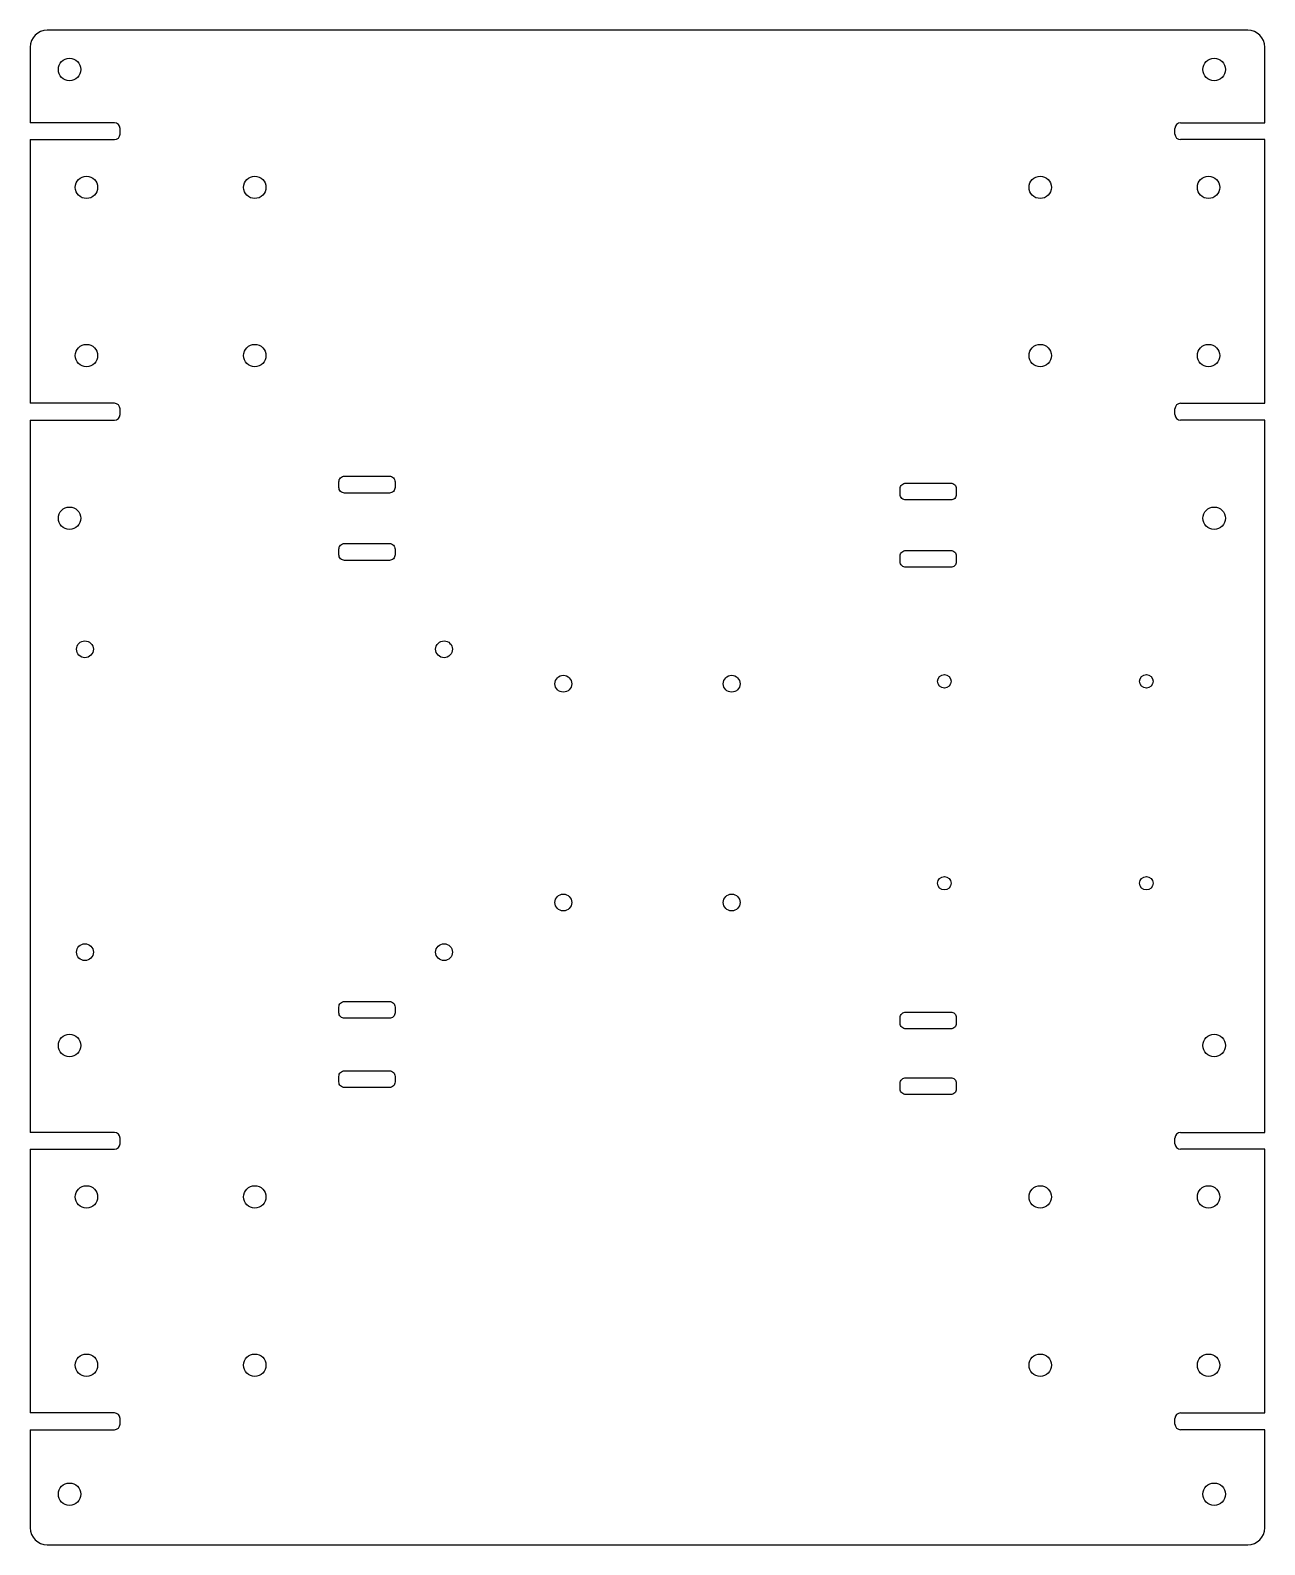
# Model space of a CAD drawing. Header units: millimetres. Extents: x 20 to 240, y 0 to 270.
import ezdxf

# ---------------------------------------------------------------- set-up
doc = ezdxf.new("R2010")
doc.units = ezdxf.units.MM

msp = doc.modelspace()

# ---------------------------------------------------------------- linework, layer by layer
for p, q in [((237, 270), (23, 270)), ((20, 267), (20, 253.5)), ((240, 253.5), (240, 267)), ((35, 253.5), (20, 253.5)), ((36, 251.5), (36, 252.5)), ((224, 251.5), (224, 252.5)), ((225, 253.5), (240, 253.5)), ((20, 250.5), (35, 250.5)), ((20, 250.5), (20, 203.5)), ((240, 250.5), (225, 250.5)), ((240, 203.5), (240, 250.5)), ((35, 203.5), (20, 203.5)), ((36, 201.5), (36, 202.5)), ((224, 201.5), (224, 202.5)), ((225, 203.5), (240, 203.5)), ((20, 200.5), (35, 200.5)), ((20, 200.5), (20, 73.5)), ((240, 200.5), (225, 200.5)), ((240, 73.5), (240, 200.5)), ((35, 73.5), (20, 73.5)), ((225, 73.5), (240, 73.5)), ((20, 70.5), (35, 70.5)), ((20, 70.5), (20, 23.5)), ((36, 71.5), (36, 72.5)), ((224, 71.5), (224, 72.5)), ((240, 70.5), (225, 70.5)), ((240, 23.5), (240, 70.5)), ((35, 23.5), (20, 23.5)), ((36, 21.5), (36, 22.5)), ((224, 21.5), (224, 22.5)), ((225, 23.5), (240, 23.5)), ((20, 20.5), (35, 20.5)), ((20, 20.5), (20, 3)), ((240, 20.5), (225, 20.5)), ((240, 3), (240, 20.5)), ((23, 0), (237, 0))]:
    msp.add_line(p, q)
for points in [[(76, 190.5), (84, 190.5, -0.414214), (85, 189.5), (85, 188.5, -0.414214), (84, 187.5), (76, 187.5, -0.414214), (75, 188.5), (75, 189.5, -0.414214)], [(176.04, 189.26), (184.04, 189.26, -0.414214), (185.04, 188.26), (185.04, 187.26, -0.414214), (184.04, 186.26), (176.04, 186.26, -0.414214), (175.04, 187.26), (175.04, 188.26, -0.414214)], [(76, 178.5), (84, 178.5, -0.414214), (85, 177.5), (85, 176.5, -0.414214), (84, 175.5), (76, 175.5, -0.414214), (75, 176.5), (75, 177.5, -0.414214)], [(176.04, 177.26), (184.04, 177.26, -0.414214), (185.04, 176.26), (185.04, 175.26, -0.414214), (184.04, 174.26), (176.04, 174.26, -0.414214), (175.04, 175.26), (175.04, 176.26, -0.414214)], [(76, 96.85), (84, 96.85, -0.414214), (85, 95.85), (85, 94.85, -0.414214), (84, 93.85), (76, 93.85, -0.414214), (75, 94.85), (75, 95.85, -0.414214)], [(176.04, 94.97), (184.04, 94.97, -0.414214), (185.04, 93.97), (185.04, 92.97, -0.414214), (184.04, 91.97), (176.04, 91.97, -0.414214), (175.04, 92.97), (175.04, 93.97, -0.414214)], [(76, 84.5), (84, 84.5, -0.414214), (85, 83.5), (85, 82.5, -0.414214), (84, 81.5), (76, 81.5, -0.414214), (75, 82.5), (75, 83.5, -0.414214)], [(176.04, 83.26), (184.04, 83.26, -0.414214), (185.04, 82.26), (185.04, 81.26, -0.414214), (184.04, 80.26), (176.04, 80.26, -0.414214), (175.04, 81.26), (175.04, 82.26, -0.414214)]]:
    msp.add_lwpolyline(points, format="xyb", close=True)
for centre, radius in [((27, 263), 2), ((231, 263), 2), ((30, 242), 2), ((60, 242), 2), ((200, 242), 2), ((230, 242), 2), ((30, 212), 2), ((60, 212), 2), ((200, 212), 2), ((230, 212), 2), ((27, 183), 2), ((231, 183), 2), ((29.74, 159.64), 1.5), ((93.74, 159.64), 1.5), ((115, 153.5), 1.5), ((145, 153.5), 1.5), ((182.91, 153.93), 1.2), ((218.91, 153.93), 1.2), ((182.91, 117.93), 1.2), ((218.91, 117.93), 1.2), ((115, 114.5), 1.5), ((145, 114.5), 1.5), ((29.74, 105.64), 1.5), ((93.74, 105.64), 1.5), ((27, 89), 2), ((231, 89), 2), ((30, 62), 2), ((60, 62), 2), ((200, 62), 2), ((230, 62), 2), ((30, 32), 2), ((60, 32), 2), ((200, 32), 2), ((230, 32), 2), ((27, 9), 2), ((231, 9), 2)]:
    msp.add_circle(centre, radius)
for centre, radius, start, end in [((237, 267), 3, 0, 90), ((23, 267), 3, 90, 180), ((35, 252.5), 1, 0, 90), ((35, 251.5), 1, 270, 0), ((225, 252.5), 1, 90, 180), ((225, 251.5), 1, 180, 270), ((35, 202.5), 1, 0, 90), ((225, 202.5), 1, 90, 180), ((35, 201.5), 1, 270, 0), ((225, 201.5), 1, 180, 270), ((35, 72.5), 1, 0, 90), ((225, 72.5), 1, 90, 180), ((35, 71.5), 1, 270, 0), ((225, 71.5), 1, 180, 270), ((35, 22.5), 1, 0, 90), ((225, 22.5), 1, 90, 180), ((35, 21.5), 1, 270, 0), ((225, 21.5), 1, 180, 270), ((23, 3), 3, 180, 270), ((237, 3), 3, 270, 0)]:
    msp.add_arc(centre, radius, start, end)

doc.saveas('drawing.dxf')
